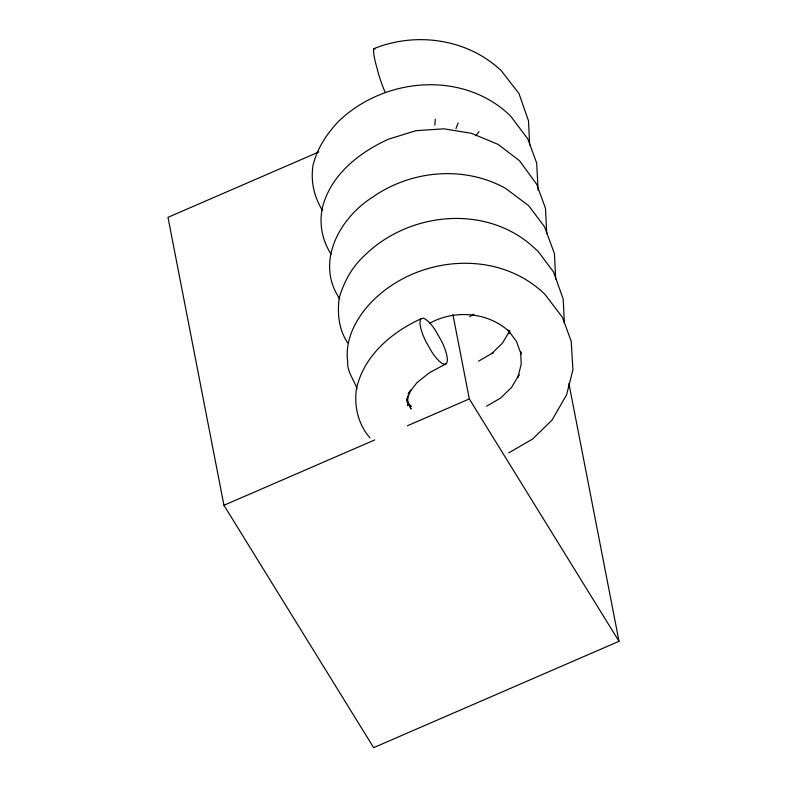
<?xml version="1.0" encoding="UTF-8"?>
<svg xmlns="http://www.w3.org/2000/svg" width="787" height="787" viewBox="0 0 787 787"><rect width="100%" height="100%" fill="white"/><g stroke="black" fill="none" stroke-linecap="round" stroke-linejoin="round"><path stroke-width="1.18" d="M434.837 125.113L435.319 119.171M509.553 331.268L508.982 333.481L509.563 331.573M455.968 128.547L458.182 122.87M420.976 318.833L420.081 320.998A26.119 7.191 61.8 0 0 425.433 340.673L432.004 352.271A25.548 7.034 61.8 0 0 444.606 364.273L446.367 363.633L447.262 361.469A26.119 7.191 61.8 0 0 441.92 341.794L435.349 330.196A25.548 7.034 61.8 0 0 422.737 318.194L420.976 318.833C391.326 332.271 363.338 356.177 356.393 389.339C353.943 406.515 358.449 424.911 370.008 437.847M509.848 330.629L502.46 343.112L491.609 353.688L493.242 352.645L478.624 361.135M475.781 135.787L478.958 131.626M469.731 316.63L473.853 314.229M486.602 406.2L500.65 398.035L511.619 387.352L519.076 374.73L517.856 377.455L521.25 364.135L520.65 351.937M508.736 452.889L532.612 439.018L552.031 420.101L566.571 394.858L572.926 369.88L571.214 341.273L562.39 317.25L544.889 294.289C496.784 247.728 415.202 255.972 370.569 303.044C355.862 318.765 344.667 339.699 347.687 361.823C346.939 371.602 354.042 379.698 356.964 388.591M429.751 323.221C454.807 309.33 488.697 311.996 509.74 332.084L508.028 330.117L516.37 341.224L521.033 353.924L520.738 351.779M446.367 363.633L429.249 372.822L416.903 382.757L408.187 393.795L410.794 390.126L406.545 400.809L407.764 395.871L407.715 405.708L407.292 401.468M318.804 151.98L167.985 217.34L223.951 505.284L373.648 747.65L619.015 641.307L568.903 383.485M223.951 505.284L374.769 439.913M407.41 425.767L469.318 398.94L452.928 314.603M385.05 92A26.119 3.138 73.2 0 1 378.862 75.001L375.429 62.419A25.548 3.069 73.2 0 1 374.002 48.627C416.244 31.46 467.94 38.927 501.329 70.791L518.997 93.584L528.48 120.755L529.69 144.995M374.002 48.627L374.966 49.05M407.902 403.082L411.453 406.417M469.318 398.94L619.015 641.307M339.699 298.775C314.731 262.15 339.876 217.478 373.215 196.77L375.251 195.363C413.49 169.933 464.96 165.85 505.51 188.319L528.756 205.761L544.456 226.656L554.442 253.591L555.701 279.051M331.012 254.122C321.932 239.838 318.755 222.839 322.739 206.312C331.435 174.32 359.492 152.324 388.503 139.171L415.92 130.701L443.878 128.812L471.275 133.259L498.151 144.424L519.548 160.774L536.645 184.207L545.489 208.28L546.758 233.68M408.876 404.311L411.05 409.063L407.184 400.406M322.463 210.434C314.013 196.691 310.639 181.571 312.96 165.565C316.994 148.743 326.359 134.557 337.938 121.965C383.574 77.274 462.943 69.925 510.419 115.837L527.821 138.935L536.655 162.988L538.151 190.405M347.647 342.827C338.636 329.241 337.259 313.57 339.187 297.83C344.017 281.589 352.232 266.645 364.883 255.204C410.125 210.946 488.766 203.863 535.77 249.312L537.777 250.964L553.536 271.948L563.197 299.04L564.397 323.29"/></g></svg>
